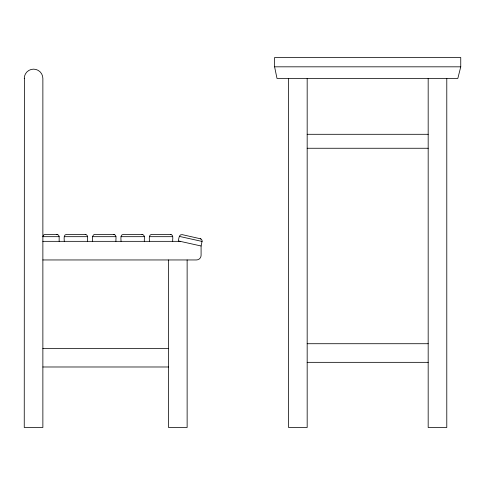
<?xml version="1.0" encoding="UTF-8"?>
<svg xmlns="http://www.w3.org/2000/svg" width="485" height="485" viewBox="0 0 485 485"><rect width="100%" height="100%" fill="white"/><g stroke="black" fill="none" stroke-linecap="round" stroke-linejoin="round"><path stroke-width="0.73" d="M64.275 241.336C64.281 239.317 63.22 234.534 66.597 234.358L85.815 234.437C88.682 235.334 87.233 239.311 87.543 241.336M92.659 241.336C92.665 239.317 91.604 234.534 94.987 234.358L114.205 234.437C117.067 235.334 115.624 239.311 115.927 241.336M121.05 241.336C121.056 239.317 119.995 234.534 123.378 234.358L142.596 234.437C145.458 235.334 144.009 239.311 144.318 241.336M149.435 241.336C149.447 239.317 148.38 234.534 151.763 234.358L170.981 234.437C173.842 235.334 172.399 239.311 172.708 241.336M42.868 259.954L196.443 259.954A4.656 4.656 0 0 0 201.093 255.298L201.093 245.992L202.154 240.845L201.614 239.451L200.317 238.747M200.905 238.881L182.166 234.631C178.826 234.073 178.826 238.978 178.377 240.942L201.093 245.992M460.75 66.821L457.822 78.455L277.002 78.455L274.601 66.821L274.601 57.509L460.75 57.509L460.75 66.821L274.601 66.821M24.25 78.455A9.306 9.306 0 0 1 33.556 69.149A9.306 9.306 0 0 1 42.868 78.455L42.868 427.491L24.25 427.491L24.377 78.455M307.175 134.297L428.176 134.297M307.175 148.258L428.176 148.258M59.152 236.68L58.673 235.267L57.43 234.437L45.19 234.358L43.547 235.037L42.868 236.68L59.152 236.68L59.152 241.336M64.275 236.68L87.543 236.68M92.659 236.68L115.927 236.68M121.05 236.68L144.318 236.68M149.435 236.68L172.708 236.68M42.868 241.336L180.153 241.336M307.175 343.719L428.176 343.719M42.868 348.375L168.519 348.375M307.175 362.337L428.176 362.337M42.868 366.987L168.519 366.987M170.981 234.437L170.381 234.437M142.596 234.437L141.99 234.437M114.205 234.437L113.605 234.437M85.815 234.437L85.215 234.437M57.43 234.437L56.824 234.437M179.389 236.401L202.106 241.445M446.788 78.455L446.788 427.491L428.176 427.491L428.176 78.455M307.175 78.455L307.175 427.491L288.557 427.491L288.557 78.455M187.131 259.954L187.131 427.491L168.519 427.491L168.519 259.954"/></g></svg>
